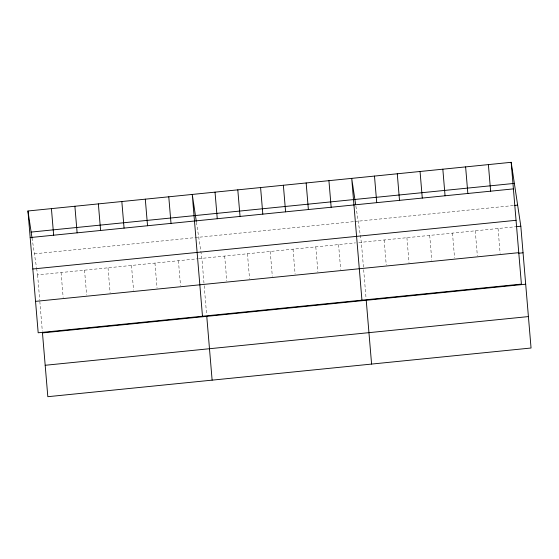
<?xml version="1.0" encoding="UTF-8"?>
<svg xmlns="http://www.w3.org/2000/svg" width="559" height="559" viewBox="0 0 559 559"><rect width="100%" height="100%" fill="white"/><g stroke="black" fill="none" stroke-linecap="round" stroke-linejoin="round"><path stroke-width="0.42" stroke-dasharray="2.79 2.1" d="M34.413 253.814L353.959 221.616M354.797 221.532L513.421 205.551M36.621 268.418L37.6 274.902L197.704 258.775M198.543 258.691L355.454 242.879M358.829 242.543L515.761 226.73M355.901 206.152L361.359 242.285L363.448 267.153M196.44 222.216L201.897 258.356L203.986 283.217M32.017 237.931L36.496 267.607M498.041 228.512L500.13 253.381M475.262 230.811L477.351 255.68M452.483 233.103L454.572 257.972M429.703 235.402L431.786 260.27M406.917 237.694L409.006 262.562M384.138 239.993L386.227 264.861M363.657 269.697L366.089 298.632M338.579 244.583L340.669 269.452M315.8 246.875L317.889 271.744M293.014 249.174L295.103 274.043M270.235 251.466L272.324 276.335M247.455 253.765L249.545 278.634M224.676 256.057L226.765 280.925M204.196 285.761L206.627 314.703M178.426 260.718L180.515 285.586M154.955 263.079L157.044 287.948M131.484 265.448L133.573 290.317M108.013 267.81L110.102 292.678M84.542 270.179L86.631 295.047M61.071 272.54L63.16 297.409M37.6 274.902L39.689 299.771M39.829 301.49L42.33 331.256"/><path stroke-width="0.84" d="M511.178 162.306L521.4 284.098L38.18 332.78L27.95 210.988L511.178 162.306L520.82 226.22L531.05 348.012L47.822 396.694L42.47 332.905L525.691 284.224M31.136 232.083L514.357 183.394M30.179 237.568L513.407 188.886M514.266 205.467L517.641 205.125M32.82 268.991L516.048 220.302M516.607 226.647L520.82 226.22M35.538 301.364L518.766 252.675M518.836 253.227L523.056 252.801M45.188 365.279L528.409 316.59M355.65 204.475L351.709 178.37L361.939 300.162M196.314 221.378L192.247 194.434L202.477 316.226M27.95 210.988L32.017 237.931M488.391 164.598L490.627 191.185M465.612 166.896L467.848 193.477M442.833 169.188L445.062 195.769M420.054 171.487L422.283 198.068M397.274 173.779L399.503 200.36M374.488 176.071L376.724 202.658M366.229 300.288L371.588 364.077M328.93 180.662L331.159 207.249M306.15 182.961L308.379 209.541M283.371 185.253L285.6 211.84M260.585 187.551L262.821 214.132M237.806 189.843L240.042 216.431M215.026 192.142L217.262 218.723M206.767 316.352L212.12 380.141M168.776 196.803L171.005 223.383M145.305 199.165L147.534 225.745M121.834 201.526L124.063 228.114M98.363 203.895L100.592 230.476M74.892 206.257L77.121 232.844M51.421 208.626L53.65 235.206"/></g></svg>
